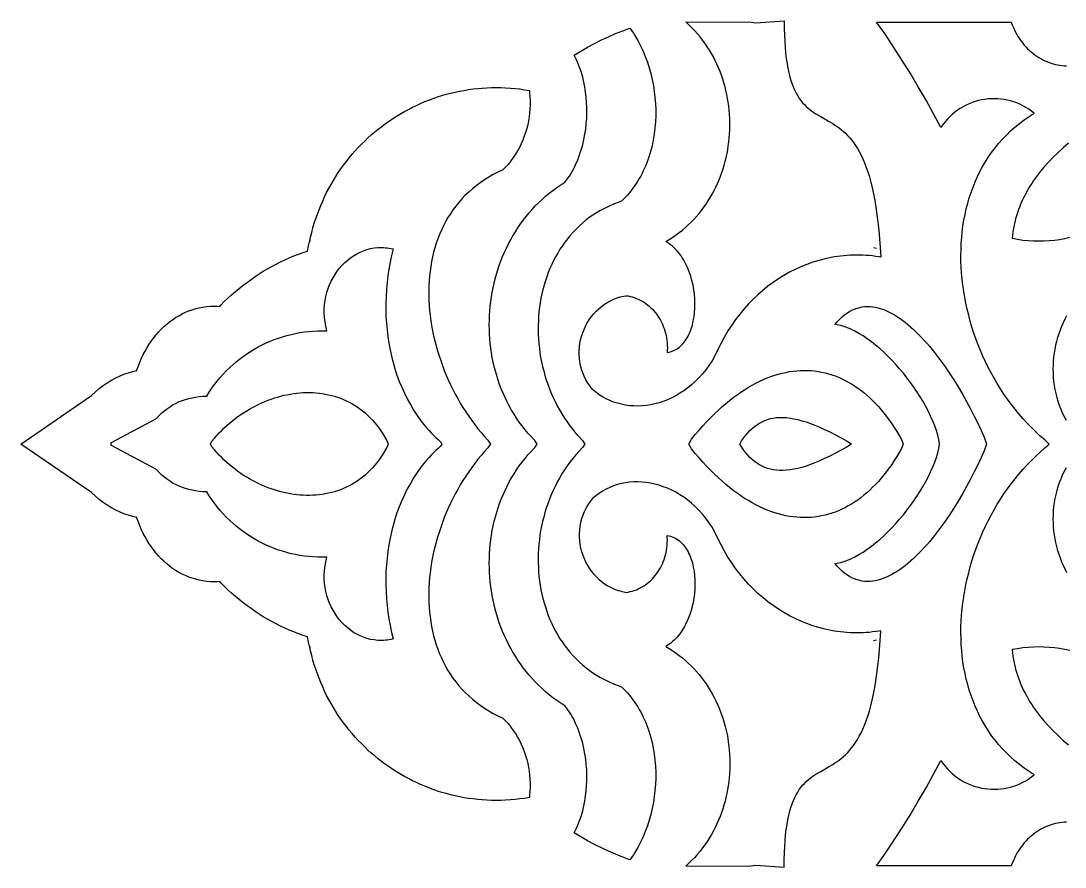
# Model space of a CAD drawing. Extents: x -291 to 309, y 68 to 163.
# Drawn here: x -291.1 to -177.4, y 67.5 to 159.6 of the extents above; entities that cross this region are included whole.
import ezdxf

# ---------------------------------------------------------------- set-up
doc = ezdxf.new("R2010")
doc.units = 0
doc.layers.add('LAYER_1', color=18, linetype='CONTINUOUS')

msp = doc.modelspace()

# ---------------------------------------------------------------- linework, layer by layer
at = {"layer": 'LAYER_1'}
for points in [[(-208, 159.61), (-207.99, 158.82), (-207.97, 158.07), (-207.94, 157.37), (-207.89, 156.71), (-207.84, 156.09), (-207.77, 155.5), (-207.69, 154.96), (-207.59, 154.45), (-207.49, 153.97), (-207.38, 153.52), (-207.26, 153.11), (-207.13, 152.72), (-206.99, 152.37), (-206.84, 152.03), (-206.69, 151.73), (-206.52, 151.44), (-206.35, 151.18), (-206.17, 150.93), (-205.99, 150.71), (-205.8, 150.5), (-205.6, 150.31), (-205.4, 150.12), (-205.19, 149.96), (-204.98, 149.8), (-204.55, 149.5), (-204.1, 149.23), (-203.65, 148.97), (-203.19, 148.71), (-202.72, 148.43), (-202.49, 148.28), (-202.25, 148.12), (-202.02, 147.96), (-201.79, 147.78), (-201.56, 147.58), (-201.33, 147.38), (-201.11, 147.15), (-200.88, 146.91), (-200.66, 146.65), (-200.45, 146.37), (-200.24, 146.06), (-200.03, 145.73), (-199.83, 145.38), (-199.63, 145), (-199.44, 144.59), (-199.25, 144.15), (-199.07, 143.67), (-198.9, 143.17), (-198.73, 142.63), (-198.57, 142.05), (-198.42, 141.43), (-198.28, 140.78), (-198.15, 140.08), (-198.02, 139.34), (-197.91, 138.55), (-197.8, 137.72), (-197.71, 136.84), (-197.62, 135.91), (-197.55, 134.94), (-197.49, 133.9), (-197.67, 133.93), (-198.02, 133.99), (-198.37, 134.03), (-198.73, 134.07), (-199.08, 134.09), (-199.43, 134.11), (-199.78, 134.12), (-200.13, 134.12), (-200.48, 134.12), (-200.82, 134.11), (-201.17, 134.09), (-201.51, 134.06), (-201.86, 134.02), (-202.2, 133.97), (-202.54, 133.92), (-202.88, 133.86), (-203.22, 133.8), (-203.55, 133.72), (-204.22, 133.55), (-204.88, 133.35), (-205.53, 133.12), (-206.17, 132.86), (-206.8, 132.57), (-207.42, 132.26), (-208.02, 131.92), (-208.62, 131.55), (-209.2, 131.16), (-209.76, 130.74), (-210.32, 130.29), (-210.85, 129.82), (-211.37, 129.33), (-211.88, 128.81), (-212.37, 128.27), (-212.83, 127.71), (-213.28, 127.12), (-213.71, 126.51), (-214.12, 125.88), (-214.51, 125.23), (-214.87, 124.56), (-215.22, 123.87), (-215.54, 123.16), (-215.85, 122.63), (-216.19, 122.13), (-216.54, 121.65), (-216.9, 121.2), (-217.28, 120.78), (-217.68, 120.39), (-218.08, 120.02), (-218.5, 119.68), (-218.92, 119.37), (-219.35, 119.09), (-219.79, 118.83), (-220.24, 118.6), (-220.69, 118.39), (-221.15, 118.21), (-221.61, 118.06), (-222.07, 117.94), (-222.53, 117.84), (-223, 117.77), (-223.46, 117.72), (-223.92, 117.7), (-224.37, 117.71), (-224.82, 117.74), (-225.27, 117.8), (-225.71, 117.89), (-226.14, 118), (-226.56, 118.13), (-226.98, 118.3), (-227.38, 118.49), (-227.77, 118.7), (-228.14, 118.94), (-228.51, 119.21), (-228.85, 119.5), (-228.99, 119.68), (-229.12, 119.85), (-229.37, 120.21), (-229.58, 120.57), (-229.77, 120.95), (-229.92, 121.33), (-230.05, 121.72), (-230.15, 122.11), (-230.23, 122.51), (-230.28, 122.91), (-230.3, 123.31), (-230.3, 123.71), (-230.27, 124.11), (-230.22, 124.5), (-230.15, 124.9), (-230.05, 125.28), (-229.92, 125.66), (-229.78, 126.03), (-229.61, 126.39), (-229.43, 126.74), (-229.22, 127.08), (-228.99, 127.4), (-228.74, 127.71), (-228.47, 128.01), (-228.18, 128.28), (-227.87, 128.54), (-227.54, 128.78), (-227.2, 129), (-226.84, 129.19), (-226.46, 129.36), (-226.06, 129.5), (-225.86, 129.57), (-225.65, 129.62), (-225.44, 129.67), (-225.23, 129.71), (-224.99, 129.68), (-224.76, 129.63), (-224.53, 129.57), (-224.31, 129.5), (-224.08, 129.42), (-223.87, 129.33), (-223.66, 129.23), (-223.45, 129.12), (-223.25, 128.99), (-223.06, 128.86), (-222.87, 128.72), (-222.68, 128.57), (-222.51, 128.4), (-222.34, 128.24), (-222.18, 128.06), (-222.02, 127.87), (-221.87, 127.68), (-221.73, 127.48), (-221.6, 127.27), (-221.47, 127.06), (-221.36, 126.83), (-221.25, 126.61), (-221.15, 126.37), (-221.06, 126.13), (-220.98, 125.89), (-220.91, 125.64), (-220.85, 125.38), (-220.8, 125.12), (-220.76, 124.86), (-220.74, 124.59), (-220.72, 124.32), (-220.71, 124.05), (-220.72, 123.79), (-220.73, 123.53), (-220.55, 123.56), (-220.37, 123.61), (-220.19, 123.67), (-220.02, 123.73), (-219.86, 123.81), (-219.7, 123.9), (-219.55, 124.01), (-219.4, 124.12), (-219.26, 124.24), (-219.13, 124.37), (-219, 124.5), (-218.88, 124.65), (-218.76, 124.81), (-218.65, 124.97), (-218.55, 125.14), (-218.45, 125.32), (-218.36, 125.5), (-218.28, 125.69), (-218.2, 125.89), (-218.12, 126.09), (-217.99, 126.52), (-217.89, 126.96), (-217.81, 127.42), (-217.75, 127.89), (-217.72, 128.37), (-217.71, 128.86), (-217.73, 129.36), (-217.77, 129.86), (-217.83, 130.36), (-217.92, 130.85), (-218.03, 131.35), (-218.17, 131.83), (-218.33, 132.3), (-218.52, 132.76), (-218.73, 133.2), (-218.84, 133.42), (-218.96, 133.63), (-219.09, 133.83), (-219.22, 134.03), (-219.36, 134.22), (-219.5, 134.41), (-219.66, 134.58), (-219.81, 134.76), (-219.98, 134.92), (-220.15, 135.08), (-220.32, 135.22), (-220.5, 135.36), (-220.69, 135.49), (-220.88, 135.61), (-220.5, 135.84), (-220.13, 136.07), (-219.77, 136.32), (-219.42, 136.58), (-219.08, 136.84), (-218.75, 137.12), (-218.43, 137.41), (-218.12, 137.71), (-217.82, 138.01), (-217.54, 138.33), (-217.26, 138.66), (-216.99, 138.99), (-216.74, 139.33), (-216.49, 139.68), (-216.26, 140.03), (-216.04, 140.39), (-215.83, 140.76), (-215.63, 141.14), (-215.44, 141.52), (-215.26, 141.91), (-215.09, 142.3), (-214.93, 142.7), (-214.79, 143.1), (-214.65, 143.51), (-214.53, 143.92), (-214.41, 144.33), (-214.31, 144.75), (-214.22, 145.17), (-214.14, 145.59), (-214.08, 146.02), (-214.02, 146.44), (-213.97, 146.87), (-213.94, 147.3), (-213.92, 147.73), (-213.91, 148.17), (-213.91, 148.6), (-213.92, 149.03), (-213.94, 149.46), (-213.98, 149.89), (-214.03, 150.32), (-214.08, 150.75), (-214.15, 151.18), (-214.23, 151.6), (-214.33, 152.03), (-214.43, 152.45), (-214.55, 152.87), (-214.68, 153.28), (-214.82, 153.69), (-214.97, 154.1), (-215.13, 154.5), (-215.31, 154.9), (-215.5, 155.29), (-215.7, 155.68), (-215.91, 156.06), (-216.13, 156.43), (-216.37, 156.8), (-216.62, 157.17), (-216.88, 157.52), (-217.15, 157.87), (-217.43, 158.21), (-217.73, 158.54), (-218.04, 158.87), (-218.36, 159.19), (-218.69, 159.49), (-218.68, 159.48), (-211.87, 159.49), (-211.35, 159.43), (-211.09, 159.39)], [(-234.89, 113.57), (-235.15, 113.96), (-235.51, 114.34), (-235.86, 114.73), (-236.2, 115.13), (-236.52, 115.54), (-236.82, 115.96), (-237.12, 116.39), (-237.4, 116.82), (-237.66, 117.26), (-237.91, 117.71), (-238.15, 118.16), (-238.37, 118.63), (-238.58, 119.09), (-238.78, 119.56), (-238.96, 120.04), (-239.13, 120.52), (-239.28, 121.01), (-239.42, 121.5), (-239.55, 121.99), (-239.66, 122.48), (-239.76, 122.98), (-239.85, 123.48), (-239.92, 123.99), (-239.98, 124.49), (-240.03, 125), (-240.06, 125.51), (-240.08, 126.02), (-240.09, 126.53), (-240.08, 127.04), (-240.07, 127.54), (-240.03, 128.05), (-239.99, 128.56), (-239.93, 129.06), (-239.86, 129.57), (-239.77, 130.07), (-239.68, 130.57), (-239.57, 131.06), (-239.44, 131.56), (-239.31, 132.05), (-239.16, 132.53), (-239, 133.01), (-238.82, 133.49), (-238.64, 133.96), (-238.44, 134.43), (-238.22, 134.89), (-238, 135.34), (-237.76, 135.79), (-237.51, 136.23), (-237.25, 136.66), (-236.98, 137.09), (-236.69, 137.51), (-236.39, 137.92), (-236.08, 138.32), (-235.76, 138.71), (-235.42, 139.09), (-235.08, 139.47), (-234.72, 139.83), (-234.34, 140.18), (-233.96, 140.52), (-233.56, 140.85), (-233.16, 141.17), (-232.74, 141.48), (-232.31, 141.78), (-231.86, 142.06), (-231.69, 142.28), (-231.53, 142.5), (-231.37, 142.73), (-231.22, 142.97), (-231.08, 143.21), (-230.94, 143.46), (-230.81, 143.71), (-230.69, 143.96), (-230.46, 144.48), (-230.26, 145.02), (-230.08, 145.57), (-229.92, 146.13), (-229.79, 146.69), (-229.68, 147.27), (-229.6, 147.84), (-229.53, 148.43), (-229.49, 149.01), (-229.48, 149.59), (-229.48, 150.17), (-229.5, 150.74), (-229.55, 151.31), (-229.61, 151.87), (-229.69, 152.42), (-229.8, 152.95), (-229.92, 153.47), (-230.06, 153.98), (-230.22, 154.47), (-230.4, 154.93), (-230.59, 155.38), (-230.8, 155.8), (-230.85, 155.88), (-230.12, 156.33), (-229.39, 156.75), (-228.64, 157.15), (-227.88, 157.53), (-227.12, 157.88), (-226.35, 158.22), (-225.56, 158.53), (-224.78, 158.81), (-224.76, 158.79), (-224.58, 158.53), (-224.41, 158.27), (-224.24, 158.01), (-223.92, 157.46), (-223.63, 156.9), (-223.36, 156.32), (-223.11, 155.73), (-222.89, 155.12), (-222.69, 154.5), (-222.51, 153.87), (-222.36, 153.23), (-222.23, 152.58), (-222.13, 151.93), (-222.06, 151.27), (-222.01, 150.61), (-221.98, 149.95), (-221.98, 149.29), (-222.01, 148.63), (-222.06, 147.97), (-222.14, 147.32), (-222.25, 146.67), (-222.38, 146.03), (-222.55, 145.4), (-222.73, 144.79), (-222.84, 144.48), (-222.95, 144.18), (-223.07, 143.89), (-223.19, 143.59), (-223.33, 143.3), (-223.47, 143.02), (-223.61, 142.73), (-223.77, 142.46), (-223.93, 142.19), (-224.1, 141.92), (-224.27, 141.66), (-224.46, 141.4), (-224.65, 141.15), (-224.84, 140.9), (-225.05, 140.66), (-225.26, 140.43), (-225.48, 140.2), (-225.71, 139.98), (-226.19, 139.81), (-226.66, 139.63), (-227.12, 139.43), (-227.56, 139.21), (-227.99, 138.98), (-228.41, 138.73), (-228.81, 138.47), (-229.21, 138.2), (-229.59, 137.91), (-229.95, 137.6), (-230.3, 137.29), (-230.64, 136.96), (-230.97, 136.62), (-231.28, 136.27), (-231.58, 135.91), (-231.87, 135.53), (-232.14, 135.15), (-232.4, 134.76), (-232.64, 134.35), (-232.88, 133.94), (-233.1, 133.52), (-233.3, 133.09), (-233.5, 132.66), (-233.67, 132.22), (-233.84, 131.77), (-233.99, 131.31), (-234.13, 130.85), (-234.26, 130.38), (-234.37, 129.91), (-234.47, 129.43), (-234.55, 128.95), (-234.62, 128.46), (-234.68, 127.97), (-234.72, 127.48), (-234.75, 126.99), (-234.77, 126.49), (-234.77, 126), (-234.76, 125.5), (-234.73, 125), (-234.7, 124.5), (-234.64, 124), (-234.58, 123.5), (-234.5, 123), (-234.4, 122.51), (-234.3, 122.01), (-234.17, 121.52), (-234.04, 121.03), (-233.89, 120.55), (-233.72, 120.07), (-233.55, 119.59), (-233.36, 119.12), (-233.15, 118.65), (-232.93, 118.19), (-232.7, 117.73), (-232.45, 117.28), (-232.19, 116.84), (-231.91, 116.4), (-231.62, 115.97), (-231.32, 115.55), (-231, 115.14), (-230.67, 114.73), (-230.32, 114.34), (-229.96, 113.96), (-229.69, 113.57), (-229.96, 113.19), (-230.32, 112.81), (-230.67, 112.41), (-231, 112.01), (-231.32, 111.6), (-231.62, 111.18), (-231.91, 110.75), (-232.19, 110.31), (-232.45, 109.87), (-232.7, 109.42), (-232.93, 108.96), (-233.15, 108.5), (-233.36, 108.03), (-233.55, 107.56), (-233.72, 107.08), (-233.89, 106.6), (-234.04, 106.11), (-234.17, 105.62), (-234.3, 105.13), (-234.4, 104.64), (-234.5, 104.14), (-234.58, 103.65), (-234.64, 103.15), (-234.7, 102.65), (-234.73, 102.15), (-234.76, 101.65), (-234.77, 101.15), (-234.77, 100.65), (-234.75, 100.16), (-234.72, 99.66), (-234.68, 99.17), (-234.62, 98.68), (-234.55, 98.2), (-234.47, 97.72), (-234.37, 97.24), (-234.26, 96.77), (-234.13, 96.3), (-233.99, 95.84), (-233.84, 95.38), (-233.67, 94.93), (-233.5, 94.49), (-233.3, 94.05), (-233.1, 93.62), (-232.88, 93.2), (-232.64, 92.79), (-232.4, 92.39), (-232.14, 92), (-231.87, 91.61), (-231.58, 91.24), (-231.28, 90.88), (-230.97, 90.53), (-230.64, 90.19), (-230.3, 89.86), (-229.95, 89.54), (-229.59, 89.24), (-229.21, 88.95), (-228.81, 88.68), (-228.41, 88.41), (-227.99, 88.17), (-227.56, 87.94), (-227.12, 87.72), (-226.66, 87.52), (-226.19, 87.34), (-225.71, 87.17), (-225.48, 86.95), (-225.26, 86.72), (-225.05, 86.49), (-224.84, 86.25), (-224.65, 86), (-224.46, 85.75), (-224.27, 85.49), (-224.1, 85.23), (-223.93, 84.96), (-223.77, 84.69), (-223.61, 84.41), (-223.47, 84.13), (-223.33, 83.84), (-223.19, 83.56), (-223.07, 83.26), (-222.95, 82.96), (-222.84, 82.66), (-222.73, 82.36), (-222.55, 81.74), (-222.38, 81.11), (-222.25, 80.48), (-222.14, 79.83), (-222.06, 79.18), (-222.01, 78.52), (-221.98, 77.86), (-221.98, 77.2), (-222.01, 76.54), (-222.06, 75.88), (-222.13, 75.22), (-222.23, 74.57), (-222.36, 73.92), (-222.51, 73.28), (-222.69, 72.65), (-222.89, 72.03), (-223.11, 71.42), (-223.36, 70.82), (-223.63, 70.24), (-223.92, 69.68), (-224.24, 69.14), (-224.41, 68.87), (-224.58, 68.61), (-224.76, 68.36), (-224.78, 68.34), (-225.56, 68.62), (-226.35, 68.93), (-227.12, 69.26), (-227.88, 69.62), (-228.64, 70), (-229.39, 70.4), (-230.12, 70.82), (-230.85, 71.27), (-230.8, 71.35), (-230.59, 71.77), (-230.4, 72.21), (-230.22, 72.68), (-230.06, 73.17), (-229.92, 73.67), (-229.8, 74.19), (-229.69, 74.73), (-229.61, 75.28), (-229.55, 75.84), (-229.5, 76.4), (-229.48, 76.98), (-229.48, 77.56), (-229.49, 78.14), (-229.53, 78.72), (-229.6, 79.3), (-229.68, 79.88), (-229.79, 80.45), (-229.92, 81.02), (-230.08, 81.58), (-230.26, 82.13), (-230.46, 82.66), (-230.69, 83.18), (-230.81, 83.44), (-230.94, 83.69), (-231.08, 83.94), (-231.22, 84.18), (-231.37, 84.41), (-231.53, 84.64), (-231.69, 84.87), (-231.86, 85.09), (-232.31, 85.37), (-232.74, 85.67), (-233.16, 85.97), (-233.56, 86.29), (-233.96, 86.62), (-234.34, 86.97), (-234.72, 87.32), (-235.08, 87.68), (-235.42, 88.05), (-235.76, 88.44), (-236.08, 88.83), (-236.39, 89.23), (-236.69, 89.64), (-236.98, 90.06), (-237.25, 90.49), (-237.51, 90.92), (-237.76, 91.36), (-238, 91.81), (-238.22, 92.26), (-238.44, 92.72), (-238.64, 93.19), (-238.82, 93.66), (-239, 94.13), (-239.16, 94.62), (-239.31, 95.1), (-239.44, 95.59), (-239.57, 96.08), (-239.68, 96.58), (-239.77, 97.08), (-239.86, 97.58), (-239.93, 98.08), (-239.99, 98.59), (-240.03, 99.09), (-240.07, 99.6), (-240.08, 100.11), (-240.09, 100.62), (-240.08, 101.13), (-240.06, 101.64), (-240.03, 102.15), (-239.98, 102.65), (-239.92, 103.16), (-239.85, 103.66), (-239.76, 104.16), (-239.66, 104.66), (-239.55, 105.16), (-239.42, 105.65), (-239.28, 106.14), (-239.13, 106.63), (-238.96, 107.11), (-238.78, 107.58), (-238.58, 108.06), (-238.37, 108.52), (-238.15, 108.98), (-237.91, 109.44), (-237.66, 109.88), (-237.4, 110.33), (-237.12, 110.76), (-236.82, 111.19), (-236.52, 111.6), (-236.2, 112.01), (-235.86, 112.42), (-235.51, 112.81), (-235.15, 113.19)], [(-291.06, 113.57), (-283.37, 118.84), (-282.95, 119.24), (-282.54, 119.6), (-282.11, 119.93), (-281.66, 120.24), (-281.2, 120.52), (-280.73, 120.77), (-280.25, 121), (-279.75, 121.2), (-279.25, 121.36), (-278.75, 121.5), (-278.46, 121.57), (-278.44, 121.64), (-278.28, 122.07), (-278.12, 122.49), (-277.94, 122.9), (-277.74, 123.3), (-277.54, 123.69), (-277.33, 124.06), (-277.1, 124.42), (-276.86, 124.78), (-276.61, 125.12), (-276.35, 125.44), (-276.08, 125.75), (-275.79, 126.05), (-275.5, 126.34), (-275.19, 126.61), (-274.88, 126.86), (-274.55, 127.1), (-274.22, 127.33), (-273.87, 127.53), (-273.52, 127.72), (-273.16, 127.9), (-272.79, 128.05), (-272.42, 128.18), (-272.04, 128.3), (-271.65, 128.4), (-271.26, 128.47), (-270.87, 128.53), (-270.47, 128.56), (-270.07, 128.57), (-269.67, 128.57), (-269.43, 128.55), (-269.32, 128.67), (-268.93, 129.06), (-268.53, 129.43), (-268.13, 129.8), (-267.72, 130.16), (-267.31, 130.5), (-266.88, 130.84), (-266.45, 131.16), (-266.02, 131.48), (-265.58, 131.78), (-265.13, 132.08), (-264.68, 132.36), (-264.22, 132.63), (-263.75, 132.9), (-263.28, 133.14), (-262.81, 133.38), (-262.33, 133.61), (-261.85, 133.83), (-261.36, 134.03), (-260.86, 134.22), (-260.36, 134.4), (-259.86, 134.57), (-259.75, 135.15), (-259.62, 135.72), (-259.65, 135.55), (-259.54, 136.07), (-259.41, 136.58), (-259.28, 137.09), (-259.13, 137.59), (-258.97, 138.09), (-258.8, 138.58), (-258.62, 139.06), (-258.43, 139.54), (-258.22, 140.01), (-258.01, 140.47), (-257.79, 140.93), (-257.55, 141.38), (-257.31, 141.82), (-257.05, 142.25), (-256.79, 142.68), (-256.52, 143.1), (-256.23, 143.52), (-255.94, 143.92), (-255.64, 144.32), (-255.33, 144.71), (-255.01, 145.09), (-254.68, 145.46), (-254.35, 145.83), (-254.01, 146.18), (-253.65, 146.53), (-253.3, 146.87), (-252.93, 147.2), (-252.56, 147.52), (-252.18, 147.83), (-251.79, 148.13), (-251.39, 148.43), (-250.99, 148.71), (-250.58, 148.98), (-250.17, 149.25), (-249.75, 149.5), (-249.32, 149.75), (-248.89, 149.98), (-248.45, 150.21), (-248.01, 150.42), (-247.56, 150.62), (-247.11, 150.82), (-246.65, 151), (-246.19, 151.17), (-245.72, 151.33), (-245.25, 151.48), (-244.78, 151.62), (-244.3, 151.74), (-243.82, 151.86), (-243.33, 151.96), (-242.84, 152.05), (-242.35, 152.13), (-241.85, 152.2), (-241.35, 152.26), (-240.85, 152.3), (-240.35, 152.33), (-239.84, 152.35), (-239.33, 152.36), (-238.82, 152.35), (-238.31, 152.33), (-237.79, 152.3), (-237.28, 152.25), (-236.76, 152.2), (-236.24, 152.12), (-235.73, 152.04), (-235.7, 151.82), (-235.66, 151.38), (-235.64, 150.94), (-235.64, 150.49), (-235.66, 150.05), (-235.7, 149.61), (-235.75, 149.18), (-235.82, 148.74), (-235.91, 148.31), (-236.01, 147.89), (-236.14, 147.47), (-236.28, 147.05), (-236.43, 146.64), (-236.61, 146.24), (-236.8, 145.85), (-237.01, 145.46), (-237.23, 145.09), (-237.48, 144.73), (-237.74, 144.37), (-238.01, 144.03), (-238.31, 143.7), (-238.62, 143.39), (-239.15, 143.14), (-239.66, 142.88), (-240.15, 142.6), (-240.62, 142.3), (-241.08, 142), (-241.51, 141.67), (-241.93, 141.34), (-242.33, 140.99), (-242.7, 140.63), (-243.06, 140.25), (-243.41, 139.86), (-243.73, 139.46), (-244.04, 139.05), (-244.32, 138.63), (-244.6, 138.2), (-244.85, 137.76), (-245.09, 137.31), (-245.3, 136.85), (-245.51, 136.38), (-245.69, 135.91), (-245.86, 135.42), (-246.01, 134.93), (-246.15, 134.43), (-246.27, 133.93), (-246.37, 133.42), (-246.46, 132.9), (-246.54, 132.38), (-246.59, 131.86), (-246.64, 131.33), (-246.66, 130.79), (-246.68, 130.26), (-246.67, 129.72), (-246.66, 129.18), (-246.63, 128.63), (-246.58, 128.09), (-246.52, 127.54), (-246.45, 126.99), (-246.36, 126.45), (-246.26, 125.9), (-246.15, 125.35), (-246.02, 124.81), (-245.88, 124.26), (-245.73, 123.72), (-245.56, 123.18), (-245.38, 122.65), (-245.19, 122.11), (-244.99, 121.58), (-244.78, 121.06), (-244.55, 120.54), (-244.31, 120.02), (-244.06, 119.51), (-243.8, 119.01), (-243.53, 118.51), (-243.25, 118.02), (-242.95, 117.54), (-242.65, 117.06), (-242.33, 116.59), (-242, 116.13), (-241.67, 115.68), (-241.32, 115.24), (-240.97, 114.81), (-240.6, 114.39), (-240.23, 113.98), (-239.95, 113.57), (-240.23, 113.17), (-240.6, 112.76), (-240.97, 112.34), (-241.32, 111.91), (-241.67, 111.46), (-242, 111.01), (-242.33, 110.55), (-242.65, 110.09), (-242.95, 109.61), (-243.25, 109.13), (-243.53, 108.64), (-243.8, 108.14), (-244.06, 107.63), (-244.31, 107.12), (-244.55, 106.61), (-244.78, 106.09), (-244.99, 105.56), (-245.19, 105.03), (-245.38, 104.5), (-245.56, 103.96), (-245.73, 103.42), (-245.88, 102.88), (-246.02, 102.34), (-246.15, 101.79), (-246.26, 101.25), (-246.36, 100.7), (-246.45, 100.15), (-246.52, 99.61), (-246.58, 99.06), (-246.63, 98.51), (-246.66, 97.97), (-246.67, 97.43), (-246.68, 96.89), (-246.66, 96.35), (-246.64, 95.82), (-246.59, 95.29), (-246.54, 94.76), (-246.46, 94.24), (-246.37, 93.73), (-246.27, 93.22), (-246.15, 92.71), (-246.01, 92.22), (-245.86, 91.72), (-245.69, 91.24), (-245.51, 90.76), (-245.3, 90.3), (-245.09, 89.84), (-244.85, 89.39), (-244.6, 88.94), (-244.32, 88.51), (-244.04, 88.09), (-243.73, 87.68), (-243.41, 87.28), (-243.06, 86.9), (-242.7, 86.52), (-242.33, 86.16), (-241.93, 85.81), (-241.51, 85.47), (-241.08, 85.15), (-240.62, 84.84), (-240.15, 84.55), (-239.66, 84.27), (-239.15, 84.01), (-238.62, 83.76), (-238.31, 83.45), (-238.01, 83.12), (-237.74, 82.78), (-237.48, 82.42), (-237.23, 82.06), (-237.01, 81.68), (-236.8, 81.3), (-236.61, 80.91), (-236.43, 80.5), (-236.28, 80.1), (-236.14, 79.68), (-236.01, 79.26), (-235.91, 78.83), (-235.82, 78.4), (-235.75, 77.97), (-235.7, 77.53), (-235.66, 77.09), (-235.64, 76.65), (-235.64, 76.21), (-235.66, 75.77), (-235.7, 75.33), (-235.73, 75.11), (-236.24, 75.02), (-236.76, 74.95), (-237.28, 74.89), (-237.79, 74.85), (-238.31, 74.82), (-238.82, 74.8), (-239.33, 74.79), (-239.84, 74.8), (-240.35, 74.82), (-240.85, 74.85), (-241.35, 74.89), (-241.85, 74.95), (-242.35, 75.01), (-242.84, 75.09), (-243.33, 75.19), (-243.82, 75.29), (-244.3, 75.4), (-244.78, 75.53), (-245.25, 75.67), (-245.72, 75.82), (-246.19, 75.98), (-246.65, 76.15), (-247.11, 76.33), (-247.56, 76.52), (-248.01, 76.73), (-248.45, 76.94), (-248.89, 77.17), (-249.32, 77.4), (-249.75, 77.64), (-250.17, 77.9), (-250.58, 78.16), (-250.99, 78.44), (-251.39, 78.72), (-251.79, 79.01), (-252.18, 79.32), (-252.56, 79.63), (-252.93, 79.95), (-253.3, 80.28), (-253.65, 80.62), (-254.01, 80.97), (-254.35, 81.32), (-254.68, 81.69), (-255.01, 82.06), (-255.33, 82.44), (-255.64, 82.83), (-255.94, 83.23), (-256.23, 83.63), (-256.52, 84.04), (-256.79, 84.46), (-257.05, 84.89), (-257.31, 85.33), (-257.55, 85.77), (-257.79, 86.22), (-258.01, 86.68), (-258.22, 87.14), (-258.43, 87.61), (-258.62, 88.09), (-258.8, 88.57), (-258.97, 89.06), (-259.13, 89.56), (-259.28, 90.06), (-259.41, 90.57), (-259.54, 91.08), (-259.65, 91.6), (-259.62, 91.43), (-259.75, 92), (-259.86, 92.58), (-260.36, 92.75), (-260.86, 92.93), (-261.36, 93.12), (-261.85, 93.32), (-262.33, 93.54), (-262.81, 93.76), (-263.28, 94), (-263.75, 94.25), (-264.22, 94.51), (-264.68, 94.78), (-265.13, 95.07), (-265.58, 95.36), (-266.02, 95.67), (-266.45, 95.98), (-266.88, 96.31), (-267.31, 96.64), (-267.72, 96.99), (-268.13, 97.35), (-268.53, 97.71), (-268.93, 98.09), (-269.32, 98.48), (-269.43, 98.6), (-269.67, 98.58), (-270.07, 98.57), (-270.47, 98.59), (-270.87, 98.62), (-271.26, 98.68), (-271.65, 98.75), (-272.04, 98.85), (-272.42, 98.96), (-272.79, 99.1), (-273.16, 99.25), (-273.52, 99.42), (-273.87, 99.61), (-274.22, 99.82), (-274.55, 100.04), (-274.88, 100.28), (-275.19, 100.54), (-275.5, 100.81), (-275.79, 101.09), (-276.08, 101.39), (-276.35, 101.71), (-276.61, 102.03), (-276.86, 102.37), (-277.1, 102.72), (-277.33, 103.09), (-277.54, 103.46), (-277.74, 103.85), (-277.94, 104.25), (-278.12, 104.66), (-278.28, 105.08), (-278.44, 105.51), (-278.46, 105.58), (-278.75, 105.64), (-279.25, 105.78), (-279.75, 105.95), (-280.25, 106.15), (-280.73, 106.37), (-281.2, 106.63), (-281.66, 106.91), (-282.11, 107.22), (-282.54, 107.55), (-282.95, 107.91), (-283.37, 108.31)], [(-281.21, 113.57), (-281.28, 113.7), (-276.31, 116.35), (-276.01, 116.67), (-275.71, 116.95), (-275.41, 117.21), (-275.1, 117.45), (-274.79, 117.66), (-274.48, 117.86), (-274.16, 118.03), (-273.83, 118.18), (-273.49, 118.32), (-273.15, 118.43), (-272.79, 118.53), (-272.43, 118.61), (-272.05, 118.68), (-271.66, 118.73), (-271.25, 118.77), (-270.82, 118.79), (-270.56, 119.22), (-270.28, 119.63), (-269.99, 120.03), (-269.69, 120.42), (-269.37, 120.8), (-269.05, 121.17), (-268.71, 121.52), (-268.36, 121.86), (-268, 122.19), (-267.64, 122.51), (-267.26, 122.82), (-266.87, 123.11), (-266.48, 123.38), (-266.07, 123.65), (-265.66, 123.9), (-265.24, 124.14), (-264.81, 124.36), (-264.38, 124.57), (-263.94, 124.76), (-263.49, 124.94), (-263.04, 125.1), (-262.58, 125.25), (-262.12, 125.39), (-261.65, 125.5), (-261.17, 125.61), (-260.69, 125.69), (-260.21, 125.76), (-259.73, 125.82), (-259.24, 125.86), (-258.75, 125.88), (-258.25, 125.88), (-257.76, 125.87), (-257.82, 126.12), (-257.87, 126.36), (-257.92, 126.6), (-257.96, 126.85), (-258.02, 127.33), (-258.04, 127.8), (-258.04, 128.27), (-258.01, 128.73), (-257.95, 129.18), (-257.87, 129.63), (-257.76, 130.06), (-257.63, 130.48), (-257.47, 130.89), (-257.29, 131.28), (-257.09, 131.66), (-256.87, 132.03), (-256.63, 132.38), (-256.38, 132.71), (-256.1, 133.02), (-255.81, 133.31), (-255.5, 133.59), (-255.18, 133.84), (-254.85, 134.06), (-254.5, 134.27), (-254.14, 134.45), (-253.78, 134.6), (-253.4, 134.73), (-253.01, 134.83), (-252.62, 134.9), (-252.21, 134.94), (-252.01, 134.95), (-251.81, 134.95), (-251.6, 134.94), (-251.39, 134.93), (-251.19, 134.91), (-250.98, 134.88), (-250.77, 134.84), (-250.56, 134.79), (-250.73, 134.07), (-250.89, 133.34), (-251.02, 132.61), (-251.13, 131.88), (-251.21, 131.14), (-251.28, 130.4), (-251.32, 129.66), (-251.35, 128.92), (-251.35, 128.19), (-251.33, 127.45), (-251.28, 126.72), (-251.22, 125.99), (-251.13, 125.26), (-251.02, 124.54), (-250.89, 123.83), (-250.74, 123.12), (-250.56, 122.43), (-250.36, 121.74), (-250.14, 121.06), (-249.89, 120.39), (-249.62, 119.74), (-249.33, 119.1), (-249.02, 118.47), (-248.68, 117.86), (-248.32, 117.26), (-247.94, 116.68), (-247.53, 116.11), (-247.1, 115.56), (-246.87, 115.3), (-246.64, 115.04), (-246.41, 114.78), (-246.17, 114.53), (-245.92, 114.29), (-245.66, 114.05), (-245.41, 113.81), (-245.24, 113.57), (-245.41, 113.34), (-245.66, 113.1), (-245.92, 112.86), (-246.17, 112.62), (-246.41, 112.37), (-246.64, 112.11), (-246.87, 111.85), (-247.1, 111.58), (-247.53, 111.04), (-247.94, 110.47), (-248.32, 109.89), (-248.68, 109.29), (-249.02, 108.68), (-249.33, 108.05), (-249.62, 107.41), (-249.89, 106.75), (-250.14, 106.09), (-250.36, 105.41), (-250.56, 104.72), (-250.74, 104.02), (-250.89, 103.32), (-251.02, 102.6), (-251.13, 101.88), (-251.22, 101.16), (-251.28, 100.43), (-251.33, 99.7), (-251.35, 98.96), (-251.35, 98.22), (-251.32, 97.48), (-251.28, 96.74), (-251.21, 96.01), (-251.13, 95.27), (-251.02, 94.54), (-250.89, 93.81), (-250.73, 93.08), (-250.56, 92.36), (-250.77, 92.31), (-250.98, 92.27), (-251.19, 92.24), (-251.39, 92.22), (-251.6, 92.2), (-251.81, 92.2), (-252.01, 92.2), (-252.21, 92.21), (-252.62, 92.25), (-253.01, 92.32), (-253.4, 92.42), (-253.78, 92.55), (-254.14, 92.7), (-254.5, 92.88), (-254.85, 93.08), (-255.18, 93.31), (-255.5, 93.56), (-255.81, 93.83), (-256.1, 94.13), (-256.38, 94.44), (-256.63, 94.77), (-256.87, 95.12), (-257.09, 95.48), (-257.29, 95.86), (-257.47, 96.26), (-257.63, 96.67), (-257.76, 97.09), (-257.87, 97.52), (-257.95, 97.96), (-258.01, 98.42), (-258.04, 98.88), (-258.04, 99.34), (-258.02, 99.82), (-257.96, 100.3), (-257.92, 100.54), (-257.87, 100.79), (-257.82, 101.03), (-257.76, 101.27), (-258.25, 101.26), (-258.75, 101.27), (-259.24, 101.29), (-259.73, 101.33), (-260.21, 101.38), (-260.69, 101.45), (-261.17, 101.54), (-261.65, 101.64), (-262.12, 101.76), (-262.58, 101.9), (-263.04, 102.04), (-263.49, 102.21), (-263.94, 102.39), (-264.38, 102.58), (-264.81, 102.79), (-265.24, 103.01), (-265.66, 103.25), (-266.07, 103.5), (-266.48, 103.76), (-266.87, 104.04), (-267.26, 104.33), (-267.64, 104.64), (-268, 104.95), (-268.36, 105.28), (-268.71, 105.62), (-269.05, 105.98), (-269.37, 106.35), (-269.69, 106.72), (-269.99, 107.12), (-270.28, 107.52), (-270.56, 107.93), (-270.82, 108.36), (-271.25, 108.38), (-271.66, 108.42), (-272.05, 108.47), (-272.43, 108.54), (-272.79, 108.62), (-273.15, 108.72), (-273.49, 108.83), (-273.83, 108.97), (-274.16, 109.12), (-274.48, 109.29), (-274.79, 109.48), (-275.1, 109.7), (-275.41, 109.94), (-275.71, 110.2), (-276.01, 110.48), (-276.31, 110.79), (-281.28, 113.44)], [(-191.08, 113.57), (-191.17, 114.06), (-191.29, 114.55), (-191.44, 115.04), (-191.62, 115.55), (-191.83, 116.07), (-192.06, 116.59), (-192.31, 117.12), (-192.59, 117.65), (-192.89, 118.18), (-193.2, 118.7), (-193.54, 119.23), (-193.89, 119.75), (-194.26, 120.26), (-194.64, 120.77), (-195.03, 121.27), (-195.44, 121.75), (-195.85, 122.23), (-196.28, 122.69), (-196.71, 123.13), (-197.15, 123.55), (-197.6, 123.95), (-198.05, 124.33), (-198.5, 124.69), (-198.95, 125.03), (-199.4, 125.33), (-199.86, 125.61), (-200.31, 125.86), (-200.75, 126.07), (-201.19, 126.26), (-201.41, 126.33), (-201.63, 126.4), (-201.84, 126.46), (-202.05, 126.51), (-202.26, 126.55), (-202.47, 126.58), (-202.22, 126.88), (-201.96, 127.15), (-201.7, 127.4), (-201.43, 127.62), (-201.17, 127.82), (-200.89, 127.99), (-200.62, 128.13), (-200.34, 128.26), (-200.06, 128.36), (-199.78, 128.43), (-199.5, 128.49), (-199.21, 128.52), (-198.92, 128.53), (-198.63, 128.52), (-198.34, 128.49), (-198.05, 128.45), (-197.76, 128.38), (-197.46, 128.29), (-197.17, 128.19), (-196.87, 128.07), (-196.57, 127.93), (-196.28, 127.78), (-195.98, 127.61), (-195.68, 127.42), (-195.39, 127.22), (-195.09, 127.01), (-194.8, 126.78), (-194.5, 126.54), (-194.21, 126.29), (-193.92, 126.02), (-193.62, 125.74), (-193.34, 125.46), (-193.05, 125.16), (-192.76, 124.85), (-192.48, 124.53), (-192.2, 124.2), (-191.64, 123.53), (-191.1, 122.82), (-190.56, 122.09), (-190.05, 121.33), (-189.54, 120.56), (-189.06, 119.78), (-188.59, 118.99), (-188.14, 118.19), (-187.72, 117.4), (-187.31, 116.61), (-186.93, 115.83), (-186.58, 115.06), (-186.25, 114.31), (-185.97, 113.57), (-186.25, 112.84), (-186.58, 112.09), (-186.93, 111.32), (-187.31, 110.54), (-187.72, 109.75), (-188.14, 108.95), (-188.59, 108.16), (-189.06, 107.37), (-189.54, 106.58), (-190.05, 105.81), (-190.56, 105.06), (-191.1, 104.33), (-191.64, 103.62), (-192.2, 102.94), (-192.48, 102.62), (-192.76, 102.3), (-193.05, 101.99), (-193.34, 101.69), (-193.62, 101.4), (-193.92, 101.13), (-194.21, 100.86), (-194.5, 100.61), (-194.8, 100.37), (-195.09, 100.14), (-195.39, 99.92), (-195.68, 99.72), (-195.98, 99.54), (-196.28, 99.37), (-196.57, 99.22), (-196.87, 99.08), (-197.17, 98.96), (-197.46, 98.85), (-197.76, 98.77), (-198.05, 98.7), (-198.34, 98.65), (-198.63, 98.62), (-198.92, 98.62), (-199.21, 98.63), (-199.5, 98.66), (-199.78, 98.71), (-200.06, 98.79), (-200.34, 98.89), (-200.62, 99.01), (-200.89, 99.16), (-201.17, 99.33), (-201.43, 99.53), (-201.7, 99.75), (-201.96, 99.99), (-202.22, 100.27), (-202.47, 100.57), (-202.26, 100.6), (-202.05, 100.64), (-201.84, 100.69), (-201.63, 100.74), (-201.41, 100.81), (-201.19, 100.89), (-200.75, 101.07), (-200.31, 101.29), (-199.86, 101.54), (-199.4, 101.81), (-198.95, 102.12), (-198.5, 102.45), (-198.05, 102.81), (-197.6, 103.19), (-197.15, 103.6), (-196.71, 104.02), (-196.28, 104.46), (-195.85, 104.92), (-195.44, 105.39), (-195.03, 105.88), (-194.64, 106.38), (-194.26, 106.88), (-193.89, 107.4), (-193.54, 107.92), (-193.2, 108.44), (-192.89, 108.97), (-192.59, 109.5), (-192.31, 110.03), (-192.06, 110.56), (-191.83, 111.08), (-191.62, 111.59), (-191.44, 112.1), (-191.29, 112.6), (-191.17, 113.09)], [(-218.38, 113.57), (-218.08, 114.1), (-217.67, 114.6), (-217.26, 115.08), (-216.85, 115.54), (-216.44, 115.99), (-216.03, 116.42), (-215.61, 116.83), (-215.2, 117.22), (-214.79, 117.6), (-214.37, 117.95), (-213.96, 118.29), (-213.55, 118.62), (-213.13, 118.92), (-212.72, 119.21), (-212.31, 119.48), (-211.89, 119.74), (-211.48, 119.98), (-211.07, 120.2), (-210.66, 120.4), (-210.25, 120.59), (-209.84, 120.76), (-209.44, 120.92), (-209.03, 121.06), (-208.63, 121.18), (-208.22, 121.28), (-207.82, 121.37), (-207.42, 121.45), (-207.03, 121.5), (-206.63, 121.55), (-206.24, 121.57), (-205.85, 121.58), (-205.46, 121.58), (-205.07, 121.56), (-204.69, 121.52), (-204.31, 121.47), (-203.93, 121.4), (-203.55, 121.32), (-203.18, 121.22), (-202.81, 121.1), (-202.45, 120.98), (-202.09, 120.83), (-201.73, 120.68), (-201.37, 120.5), (-201.02, 120.31), (-200.68, 120.11), (-200.33, 119.9), (-199.99, 119.66), (-199.66, 119.42), (-199.33, 119.16), (-199, 118.88), (-198.68, 118.59), (-198.37, 118.29), (-198.06, 117.97), (-197.75, 117.64), (-197.45, 117.3), (-197.15, 116.94), (-196.86, 116.57), (-196.58, 116.18), (-196.3, 115.78), (-196.02, 115.37), (-195.75, 114.94), (-195.49, 114.5), (-195.23, 114.05), (-195.06, 113.57), (-195.23, 113.1), (-195.49, 112.64), (-195.75, 112.2), (-196.02, 111.78), (-196.3, 111.36), (-196.58, 110.97), (-196.86, 110.58), (-197.15, 110.21), (-197.45, 109.85), (-197.75, 109.5), (-198.06, 109.17), (-198.37, 108.86), (-198.68, 108.55), (-199, 108.26), (-199.33, 107.99), (-199.66, 107.73), (-199.99, 107.48), (-200.33, 107.25), (-200.68, 107.03), (-201.02, 106.83), (-201.37, 106.64), (-201.73, 106.47), (-202.09, 106.31), (-202.45, 106.17), (-202.81, 106.04), (-203.18, 105.93), (-203.55, 105.83), (-203.93, 105.75), (-204.31, 105.68), (-204.69, 105.63), (-205.07, 105.59), (-205.46, 105.57), (-205.85, 105.56), (-206.24, 105.57), (-206.63, 105.6), (-207.03, 105.64), (-207.42, 105.7), (-207.82, 105.77), (-208.22, 105.86), (-208.63, 105.97), (-209.03, 106.09), (-209.44, 106.23), (-209.84, 106.39), (-210.25, 106.56), (-210.66, 106.74), (-211.07, 106.95), (-211.48, 107.17), (-211.89, 107.41), (-212.31, 107.66), (-212.72, 107.93), (-213.13, 108.22), (-213.55, 108.53), (-213.96, 108.85), (-214.37, 109.19), (-214.79, 109.55), (-215.2, 109.93), (-215.61, 110.32), (-216.03, 110.73), (-216.44, 111.16), (-216.85, 111.6), (-217.26, 112.07), (-217.67, 112.55), (-218.08, 113.05)], [(-270.43, 113.57), (-270.27, 113.89), (-270.01, 114.2), (-269.75, 114.49), (-269.48, 114.78), (-269.21, 115.06), (-268.93, 115.33), (-268.64, 115.59), (-268.35, 115.84), (-268.05, 116.09), (-267.75, 116.33), (-267.44, 116.55), (-267.13, 116.77), (-266.82, 116.98), (-266.49, 117.19), (-266.17, 117.38), (-265.84, 117.56), (-265.51, 117.74), (-265.18, 117.9), (-264.84, 118.06), (-264.5, 118.2), (-264.16, 118.34), (-263.82, 118.46), (-263.47, 118.58), (-263.13, 118.68), (-262.78, 118.78), (-262.43, 118.87), (-262.08, 118.94), (-261.73, 119.01), (-261.38, 119.06), (-261.03, 119.1), (-260.68, 119.14), (-260.33, 119.16), (-259.99, 119.17), (-259.64, 119.17), (-259.29, 119.16), (-258.95, 119.14), (-258.61, 119.11), (-258.27, 119.06), (-257.93, 119.01), (-257.6, 118.94), (-257.27, 118.86), (-256.94, 118.77), (-256.61, 118.66), (-256.29, 118.55), (-255.97, 118.42), (-255.66, 118.28), (-255.35, 118.13), (-255.05, 117.97), (-254.75, 117.79), (-254.46, 117.6), (-254.17, 117.4), (-253.89, 117.19), (-253.61, 116.96), (-253.34, 116.72), (-253.08, 116.47), (-252.83, 116.2), (-252.58, 115.92), (-252.34, 115.63), (-252.1, 115.32), (-251.88, 115), (-251.66, 114.67), (-251.45, 114.32), (-251.25, 113.96), (-251.11, 113.57), (-251.25, 113.19), (-251.45, 112.83), (-251.66, 112.48), (-251.88, 112.15), (-252.1, 111.83), (-252.34, 111.52), (-252.58, 111.23), (-252.83, 110.95), (-253.08, 110.68), (-253.34, 110.43), (-253.61, 110.19), (-253.89, 109.96), (-254.17, 109.75), (-254.46, 109.54), (-254.75, 109.35), (-255.05, 109.18), (-255.35, 109.01), (-255.66, 108.86), (-255.97, 108.72), (-256.29, 108.6), (-256.61, 108.48), (-256.94, 108.38), (-257.27, 108.29), (-257.6, 108.21), (-257.93, 108.14), (-258.27, 108.09), (-258.61, 108.04), (-258.95, 108.01), (-259.29, 107.99), (-259.64, 107.98), (-259.99, 107.98), (-260.33, 107.99), (-260.68, 108.01), (-261.03, 108.04), (-261.38, 108.09), (-261.73, 108.14), (-262.08, 108.21), (-262.43, 108.28), (-262.78, 108.37), (-263.13, 108.46), (-263.47, 108.57), (-263.82, 108.68), (-264.16, 108.81), (-264.5, 108.95), (-264.84, 109.09), (-265.18, 109.25), (-265.51, 109.41), (-265.84, 109.59), (-266.17, 109.77), (-266.49, 109.96), (-266.82, 110.16), (-267.13, 110.37), (-267.44, 110.59), (-267.75, 110.82), (-268.05, 111.06), (-268.35, 111.3), (-268.64, 111.56), (-268.93, 111.82), (-269.21, 112.09), (-269.48, 112.37), (-269.75, 112.66), (-270.01, 112.95), (-270.27, 113.25)], [(-212.84, 113.57), (-212.65, 113.9), (-212.42, 114.21), (-212.2, 114.5), (-211.96, 114.78), (-211.72, 115.03), (-211.48, 115.26), (-211.22, 115.48), (-210.96, 115.67), (-210.69, 115.85), (-210.41, 116), (-210.12, 116.13), (-209.82, 116.24), (-209.5, 116.33), (-209.18, 116.4), (-208.84, 116.44), (-208.49, 116.46), (-208.13, 116.46), (-207.75, 116.44), (-207.36, 116.39), (-206.95, 116.32), (-206.52, 116.23), (-206.08, 116.11), (-205.62, 115.97), (-205.14, 115.81), (-204.65, 115.62), (-204.13, 115.4), (-203.6, 115.16), (-203.04, 114.89), (-202.47, 114.6), (-201.87, 114.28), (-201.25, 113.94), (-200.66, 113.57), (-201.25, 113.21), (-201.87, 112.86), (-202.47, 112.55), (-203.04, 112.25), (-203.6, 111.99), (-204.13, 111.75), (-204.65, 111.53), (-205.14, 111.34), (-205.62, 111.17), (-206.08, 111.03), (-206.52, 110.92), (-206.95, 110.82), (-207.36, 110.75), (-207.75, 110.71), (-208.13, 110.68), (-208.49, 110.68), (-208.84, 110.71), (-209.18, 110.75), (-209.5, 110.82), (-209.82, 110.91), (-210.12, 111.02), (-210.41, 111.15), (-210.69, 111.3), (-210.96, 111.47), (-211.22, 111.67), (-211.48, 111.88), (-211.72, 112.12), (-211.96, 112.37), (-212.2, 112.65), (-212.42, 112.94), (-212.65, 113.25)], [(-208, 67.54), (-207.99, 68.33), (-207.97, 69.08), (-207.94, 69.78), (-207.89, 70.44), (-207.84, 71.06), (-207.77, 71.64), (-207.69, 72.19), (-207.59, 72.7), (-207.49, 73.18), (-207.38, 73.62), (-207.26, 74.04), (-207.13, 74.42), (-206.99, 74.78), (-206.84, 75.11), (-206.69, 75.42), (-206.52, 75.7), (-206.35, 75.97), (-206.17, 76.21), (-205.99, 76.44), (-205.8, 76.65), (-205.6, 76.84), (-205.4, 77.02), (-205.19, 77.19), (-204.98, 77.35), (-204.55, 77.64), (-204.1, 77.91), (-203.65, 78.17), (-203.19, 78.44), (-202.72, 78.72), (-202.49, 78.87), (-202.25, 79.02), (-202.02, 79.19), (-201.79, 79.37), (-201.56, 79.56), (-201.33, 79.77), (-201.11, 79.99), (-200.88, 80.24), (-200.66, 80.5), (-200.45, 80.78), (-200.24, 81.08), (-200.03, 81.41), (-199.83, 81.77), (-199.63, 82.15), (-199.44, 82.56), (-199.25, 83), (-199.07, 83.47), (-198.9, 83.98), (-198.73, 84.52), (-198.57, 85.1), (-198.42, 85.72), (-198.28, 86.37), (-198.15, 87.07), (-198.02, 87.81), (-197.91, 88.6), (-197.8, 89.43), (-197.71, 90.31), (-197.62, 91.23), (-197.55, 92.21), (-197.49, 93.24), (-197.67, 93.21), (-198.02, 93.16), (-198.37, 93.12), (-198.73, 93.08), (-199.08, 93.05), (-199.43, 93.04), (-199.78, 93.02), (-200.13, 93.02), (-200.48, 93.03), (-200.82, 93.04), (-201.17, 93.06), (-201.51, 93.09), (-201.86, 93.13), (-202.2, 93.17), (-202.54, 93.22), (-202.88, 93.28), (-203.22, 93.35), (-203.55, 93.43), (-204.22, 93.6), (-204.88, 93.8), (-205.53, 94.03), (-206.17, 94.29), (-206.8, 94.58), (-207.42, 94.89), (-208.02, 95.23), (-208.62, 95.6), (-209.2, 95.99), (-209.76, 96.41), (-210.32, 96.86), (-210.85, 97.32), (-211.37, 97.82), (-211.88, 98.34), (-212.37, 98.88), (-212.83, 99.44), (-213.28, 100.03), (-213.71, 100.63), (-214.12, 101.26), (-214.51, 101.91), (-214.87, 102.59), (-215.22, 103.28), (-215.54, 103.99), (-215.85, 104.52), (-216.19, 105.02), (-216.54, 105.5), (-216.9, 105.94), (-217.28, 106.36), (-217.68, 106.76), (-218.08, 107.12), (-218.5, 107.46), (-218.92, 107.78), (-219.35, 108.06), (-219.79, 108.32), (-220.24, 108.55), (-220.69, 108.76), (-221.15, 108.93), (-221.61, 109.09), (-222.07, 109.21), (-222.53, 109.31), (-223, 109.38), (-223.46, 109.43), (-223.92, 109.45), (-224.37, 109.44), (-224.82, 109.41), (-225.27, 109.35), (-225.71, 109.26), (-226.14, 109.15), (-226.56, 109.01), (-226.98, 108.85), (-227.38, 108.66), (-227.77, 108.44), (-228.14, 108.2), (-228.51, 107.94), (-228.85, 107.64), (-228.99, 107.47), (-229.12, 107.3), (-229.37, 106.94), (-229.58, 106.57), (-229.77, 106.2), (-229.92, 105.82), (-230.05, 105.43), (-230.15, 105.03), (-230.23, 104.64), (-230.28, 104.24), (-230.3, 103.84), (-230.3, 103.44), (-230.27, 103.04), (-230.22, 102.64), (-230.15, 102.25), (-230.05, 101.87), (-229.92, 101.49), (-229.78, 101.12), (-229.61, 100.76), (-229.43, 100.41), (-229.22, 100.07), (-228.99, 99.74), (-228.74, 99.43), (-228.47, 99.14), (-228.18, 98.86), (-227.87, 98.61), (-227.54, 98.37), (-227.2, 98.15), (-226.84, 97.96), (-226.46, 97.79), (-226.06, 97.64), (-225.86, 97.58), (-225.65, 97.52), (-225.44, 97.48), (-225.23, 97.43), (-224.99, 97.47), (-224.76, 97.51), (-224.53, 97.57), (-224.31, 97.64), (-224.08, 97.72), (-223.87, 97.82), (-223.66, 97.92), (-223.45, 98.03), (-223.25, 98.15), (-223.06, 98.29), (-222.87, 98.43), (-222.68, 98.58), (-222.51, 98.74), (-222.34, 98.91), (-222.18, 99.09), (-222.02, 99.27), (-221.87, 99.47), (-221.73, 99.67), (-221.6, 99.88), (-221.47, 100.09), (-221.36, 100.31), (-221.25, 100.54), (-221.15, 100.77), (-221.06, 101.01), (-220.98, 101.26), (-220.91, 101.51), (-220.85, 101.76), (-220.8, 102.02), (-220.76, 102.29), (-220.74, 102.55), (-220.72, 102.82), (-220.71, 103.1), (-220.72, 103.36), (-220.73, 103.62), (-220.55, 103.59), (-220.37, 103.54), (-220.19, 103.48), (-220.02, 103.41), (-219.86, 103.33), (-219.7, 103.24), (-219.55, 103.14), (-219.4, 103.03), (-219.26, 102.91), (-219.13, 102.78), (-219, 102.64), (-218.88, 102.5), (-218.76, 102.34), (-218.65, 102.18), (-218.55, 102.01), (-218.45, 101.83), (-218.36, 101.64), (-218.28, 101.45), (-218.2, 101.26), (-218.12, 101.05), (-217.99, 100.63), (-217.89, 100.19), (-217.81, 99.73), (-217.75, 99.26), (-217.72, 98.78), (-217.71, 98.28), (-217.73, 97.79), (-217.77, 97.29), (-217.83, 96.79), (-217.92, 96.29), (-218.03, 95.8), (-218.17, 95.32), (-218.33, 94.85), (-218.52, 94.39), (-218.73, 93.94), (-218.84, 93.73), (-218.96, 93.52), (-219.09, 93.32), (-219.22, 93.12), (-219.36, 92.93), (-219.5, 92.74), (-219.66, 92.56), (-219.81, 92.39), (-219.98, 92.23), (-220.15, 92.07), (-220.32, 91.92), (-220.5, 91.78), (-220.69, 91.65), (-220.88, 91.53), (-220.5, 91.31), (-220.13, 91.07), (-219.77, 90.83), (-219.42, 90.57), (-219.08, 90.3), (-218.75, 90.02), (-218.43, 89.74), (-218.12, 89.44), (-217.82, 89.13), (-217.54, 88.82), (-217.26, 88.49), (-216.99, 88.16), (-216.74, 87.82), (-216.49, 87.47), (-216.26, 87.11), (-216.04, 86.75), (-215.83, 86.38), (-215.63, 86.01), (-215.44, 85.63), (-215.26, 85.24), (-215.09, 84.85), (-214.93, 84.45), (-214.79, 84.05), (-214.65, 83.64), (-214.53, 83.23), (-214.41, 82.82), (-214.31, 82.4), (-214.22, 81.98), (-214.14, 81.56), (-214.08, 81.13), (-214.02, 80.7), (-213.97, 80.27), (-213.94, 79.84), (-213.92, 79.41), (-213.91, 78.98), (-213.91, 78.55), (-213.92, 78.12), (-213.94, 77.69), (-213.98, 77.25), (-214.03, 76.82), (-214.08, 76.39), (-214.15, 75.97), (-214.23, 75.54), (-214.33, 75.12), (-214.43, 74.7), (-214.55, 74.28), (-214.68, 73.87), (-214.82, 73.46), (-214.97, 73.05), (-215.13, 72.65), (-215.31, 72.25), (-215.5, 71.86), (-215.7, 71.47), (-215.91, 71.09), (-216.13, 70.71), (-216.37, 70.34), (-216.62, 69.98), (-216.88, 69.63), (-217.15, 69.28), (-217.43, 68.94), (-217.73, 68.6), (-218.04, 68.28), (-218.36, 67.96), (-218.69, 67.65), (-218.68, 67.67), (-211.87, 67.66), (-211.35, 67.71), (-211.09, 67.75)]]:
    msp.add_lwpolyline(points, close=True, dxfattribs=at)
for points in [[(-177.28, 72.44), (-177.52, 72.43), (-177.76, 72.4), (-178, 72.37), (-178.24, 72.33), (-178.48, 72.27), (-178.71, 72.21), (-178.95, 72.14), (-179.18, 72.06), (-179.41, 71.97), (-179.64, 71.87), (-179.86, 71.76), (-180.08, 71.65), (-180.3, 71.52), (-180.51, 71.38), (-180.72, 71.24), (-180.92, 71.08), (-181.12, 70.92), (-181.32, 70.75), (-181.51, 70.57), (-181.69, 70.37), (-181.87, 70.17), (-182.04, 69.96), (-182.21, 69.75), (-182.37, 69.52), (-182.52, 69.28), (-182.67, 69.04), (-182.81, 68.78), (-182.94, 68.52), (-183.06, 68.24), (-183.18, 67.96), (-183.29, 67.67), (-197.95, 67.67), (-196.99, 69.04), (-196.06, 70.43), (-195.15, 71.83), (-194.26, 73.26), (-193.4, 74.71), (-192.56, 76.17), (-191.74, 77.65), (-190.95, 79.15), (-190.73, 78.83), (-190.49, 78.52), (-190.24, 78.24), (-189.98, 77.97), (-189.71, 77.71), (-189.42, 77.48), (-189.13, 77.26), (-188.83, 77.06), (-188.52, 76.87), (-188.2, 76.71), (-187.87, 76.56), (-187.54, 76.43), (-187.2, 76.31), (-186.86, 76.22), (-186.52, 76.14), (-186.17, 76.08), (-185.82, 76.04), (-185.47, 76.01), (-185.11, 76.01), (-184.76, 76.02), (-184.41, 76.05), (-184.05, 76.09), (-183.71, 76.16), (-183.36, 76.25), (-183.02, 76.35), (-182.68, 76.47), (-182.34, 76.61), (-182.02, 76.77), (-181.7, 76.94), (-181.38, 77.14), (-181.08, 77.35), (-180.78, 77.59), (-181.34, 77.94), (-181.88, 78.31), (-182.39, 78.7), (-182.89, 79.1), (-183.36, 79.52), (-183.81, 79.96), (-184.25, 80.41), (-184.66, 80.87), (-185.05, 81.35), (-185.42, 81.84), (-185.77, 82.35), (-186.1, 82.87), (-186.41, 83.4), (-186.7, 83.94), (-186.97, 84.49), (-187.22, 85.05), (-187.45, 85.62), (-187.66, 86.2), (-187.85, 86.79), (-188.03, 87.39), (-188.18, 88), (-188.32, 88.61), (-188.44, 89.23), (-188.54, 89.85), (-188.62, 90.48), (-188.68, 91.12), (-188.73, 91.76), (-188.75, 92.4), (-188.76, 93.04), (-188.76, 93.69), (-188.73, 94.34), (-188.69, 95), (-188.63, 95.65), (-188.55, 96.31), (-188.46, 96.96), (-188.35, 97.61), (-188.22, 98.27), (-188.08, 98.92), (-187.92, 99.57), (-187.75, 100.22), (-187.56, 100.86), (-187.35, 101.5), (-187.13, 102.13), (-186.89, 102.77), (-186.64, 103.39), (-186.37, 104.01), (-186.09, 104.63), (-185.79, 105.23), (-185.48, 105.83), (-185.15, 106.42), (-184.81, 107.01), (-184.45, 107.58), (-184.08, 108.14), (-183.69, 108.7), (-183.3, 109.24), (-182.88, 109.77), (-182.46, 110.29), (-182.02, 110.8), (-181.57, 111.3), (-181.1, 111.78), (-180.62, 112.25), (-180.13, 112.7), (-179.62, 113.14), (-179.15, 113.57), (-179.62, 114.01), (-180.13, 114.44), (-180.62, 114.9), (-181.1, 115.37), (-181.57, 115.85), (-182.02, 116.34), (-182.46, 116.85), (-182.88, 117.37), (-183.3, 117.91), (-183.69, 118.45), (-184.08, 119), (-184.45, 119.57), (-184.81, 120.14), (-185.15, 120.72), (-185.48, 121.32), (-185.79, 121.91), (-186.09, 122.52), (-186.37, 123.14), (-186.64, 123.76), (-186.89, 124.38), (-187.13, 125.01), (-187.35, 125.65), (-187.56, 126.29), (-187.75, 126.93), (-187.92, 127.58), (-188.08, 128.23), (-188.22, 128.88), (-188.35, 129.53), (-188.46, 130.19), (-188.55, 130.84), (-188.63, 131.5), (-188.69, 132.15), (-188.73, 132.8), (-188.76, 133.45), (-188.76, 134.1), (-188.75, 134.75), (-188.73, 135.39), (-188.68, 136.03), (-188.62, 136.67), (-188.54, 137.3), (-188.44, 137.92), (-188.32, 138.54), (-188.18, 139.15), (-188.03, 139.76), (-187.85, 140.35), (-187.66, 140.94), (-187.45, 141.52), (-187.22, 142.09), (-186.97, 142.66), (-186.7, 143.21), (-186.41, 143.75), (-186.1, 144.28), (-185.77, 144.8), (-185.42, 145.3), (-185.05, 145.79), (-184.66, 146.27), (-184.25, 146.74), (-183.81, 147.19), (-183.36, 147.63), (-182.89, 148.05), (-182.39, 148.45), (-181.88, 148.84), (-181.34, 149.21), (-180.78, 149.56), (-181.08, 149.79), (-181.38, 150.01), (-181.7, 150.2), (-182.02, 150.38), (-182.34, 150.54), (-182.68, 150.68), (-183.02, 150.8), (-183.36, 150.9), (-183.71, 150.99), (-184.05, 151.05), (-184.41, 151.1), (-184.76, 151.13), (-185.11, 151.14), (-185.47, 151.13), (-185.82, 151.11), (-186.17, 151.07), (-186.52, 151.01), (-186.86, 150.93), (-187.2, 150.83), (-187.54, 150.72), (-187.87, 150.59), (-188.2, 150.44), (-188.52, 150.27), (-188.83, 150.09), (-189.13, 149.89), (-189.42, 149.67), (-189.71, 149.43), (-189.98, 149.18), (-190.24, 148.91), (-190.49, 148.62), (-190.73, 148.32), (-190.95, 148), (-191.74, 149.5), (-192.56, 150.98), (-193.4, 152.44), (-194.26, 153.89), (-195.15, 155.31), (-196.06, 156.72), (-196.99, 158.11), (-197.95, 159.48), (-183.29, 159.48), (-183.18, 159.19), (-183.06, 158.9), (-182.94, 158.63), (-182.81, 158.37), (-182.67, 158.11), (-182.52, 157.87), (-182.37, 157.63), (-182.21, 157.4), (-182.04, 157.18), (-181.87, 156.97), (-181.69, 156.77), (-181.51, 156.58), (-181.32, 156.4), (-181.12, 156.23), (-180.92, 156.06), (-180.72, 155.91), (-180.51, 155.76), (-180.3, 155.63), (-180.08, 155.5), (-179.86, 155.38), (-179.64, 155.27), (-179.41, 155.18), (-179.18, 155.09), (-178.95, 155.01), (-178.71, 154.93), (-178.48, 154.87), (-178.24, 154.82), (-178, 154.78), (-177.76, 154.74), (-177.52, 154.72), (-177.28, 154.7)], [(-177.06, 146.31), (-177.63, 145.81), (-178.19, 145.3), (-178.73, 144.77), (-179.25, 144.23), (-179.74, 143.68), (-180.2, 143.11), (-180.43, 142.82), (-180.64, 142.52), (-180.85, 142.23), (-181.05, 141.93), (-181.25, 141.62), (-181.43, 141.32), (-181.61, 141.01), (-181.78, 140.69), (-181.94, 140.37), (-182.1, 140.05), (-182.24, 139.73), (-182.37, 139.4), (-182.5, 139.07), (-182.62, 138.74), (-182.72, 138.4), (-182.82, 138.06), (-182.9, 137.72), (-182.98, 137.37), (-183.05, 137.02), (-183.1, 136.67), (-183.14, 136.31), (-183.18, 135.95), (-182.6, 135.85), (-182.02, 135.76), (-181.45, 135.71), (-180.87, 135.67), (-180.3, 135.66), (-179.73, 135.67), (-179.16, 135.7), (-178.59, 135.76), (-178.03, 135.84), (-177.47, 135.94), (-176.91, 136.06)], [(-198.29, 134.96), (-197.97, 134.89)], [(-177.27, 127.53), (-177.47, 127.15), (-177.65, 126.77), (-177.82, 126.37), (-177.98, 125.97), (-178.12, 125.56), (-178.25, 125.15), (-178.36, 124.73), (-178.47, 124.31), (-178.55, 123.88), (-178.62, 123.45), (-178.68, 123.02), (-178.72, 122.58), (-178.74, 122.14), (-178.75, 121.7), (-178.74, 121.26), (-178.72, 120.83), (-178.68, 120.39), (-178.62, 119.95), (-178.55, 119.51), (-178.45, 119.08), (-178.34, 118.65), (-178.22, 118.22), (-178.07, 117.8), (-177.91, 117.38), (-177.73, 116.97), (-177.53, 116.56), (-177.31, 116.16)], [(-177.31, 110.98), (-177.53, 110.58), (-177.73, 110.18), (-177.91, 109.76), (-178.07, 109.35), (-178.22, 108.92), (-178.34, 108.5), (-178.45, 108.07), (-178.55, 107.63), (-178.62, 107.2), (-178.68, 106.76), (-178.72, 106.32), (-178.74, 105.88), (-178.75, 105.44), (-178.74, 105), (-178.72, 104.57), (-178.68, 104.13), (-178.62, 103.7), (-178.55, 103.27), (-178.47, 102.84), (-178.36, 102.42), (-178.25, 102), (-178.12, 101.58), (-177.98, 101.18), (-177.82, 100.77), (-177.65, 100.38), (-177.47, 99.99), (-177.27, 99.61)], [(-198.29, 92.19), (-197.97, 92.26)], [(-176.91, 91.09), (-177.47, 91.21), (-178.03, 91.31), (-178.59, 91.39), (-179.16, 91.44), (-179.73, 91.48), (-180.3, 91.49), (-180.87, 91.48), (-181.45, 91.44), (-182.02, 91.38), (-182.6, 91.3), (-183.18, 91.2), (-183.14, 90.84), (-183.1, 90.48), (-183.05, 90.13), (-182.98, 89.78), (-182.9, 89.43), (-182.82, 89.09), (-182.72, 88.75), (-182.62, 88.41), (-182.5, 88.08), (-182.37, 87.75), (-182.24, 87.42), (-182.1, 87.09), (-181.94, 86.77), (-181.78, 86.46), (-181.61, 86.14), (-181.43, 85.83), (-181.25, 85.52), (-181.05, 85.22), (-180.85, 84.92), (-180.64, 84.62), (-180.43, 84.33), (-180.2, 84.04), (-179.74, 83.47), (-179.25, 82.91), (-178.73, 82.37), (-178.19, 81.85), (-177.63, 81.33), (-177.06, 80.84)]]:
    msp.add_lwpolyline(points, dxfattribs=at)

doc.saveas('drawing.dxf')
